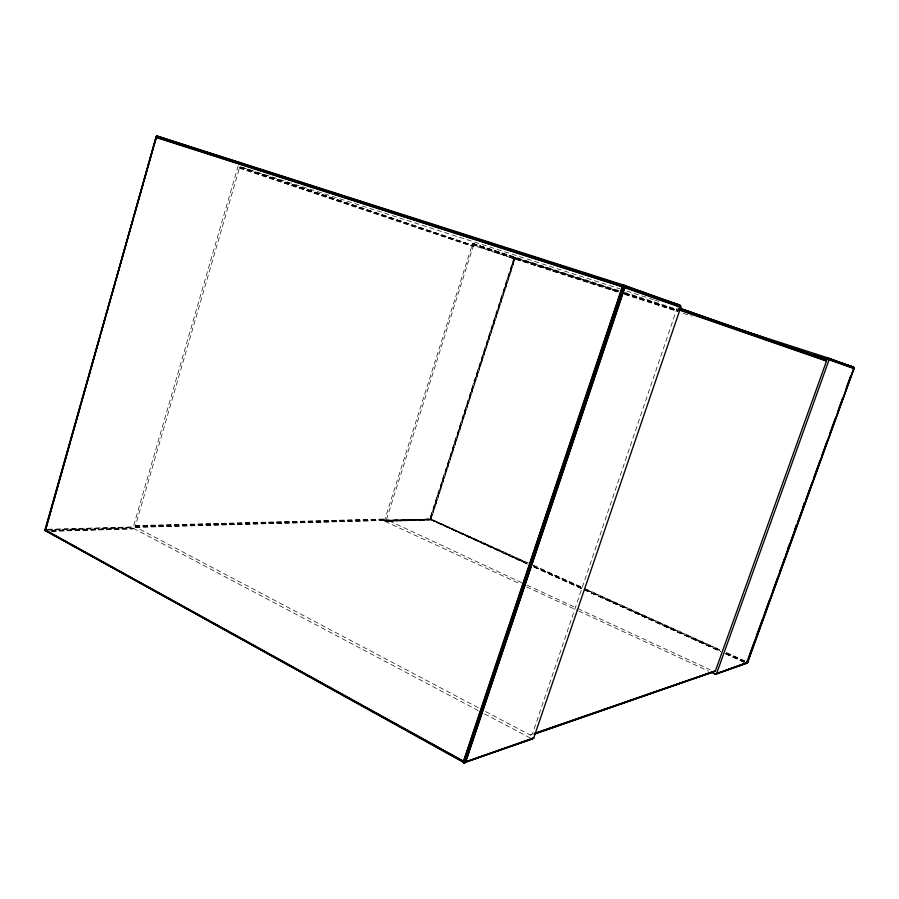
<?xml version="1.0" encoding="UTF-8"?>
<svg xmlns="http://www.w3.org/2000/svg" width="899" height="899" viewBox="0 0 899 899"><rect width="100%" height="100%" fill="white"/><g stroke="black" fill="none" stroke-linecap="round" stroke-linejoin="round"><path stroke-width="0.67" stroke-dasharray="4.5 3.37" d="M618.917 290.512L473.526 243.64L472.514 243.944L384.648 519.948L384.986 521.308L430.295 520.116L431.093 519.341L515.127 258.991L514.7 257.687L617.995 291.029M478.358 710.615L132.962 528.073L238.347 165.304M478.167 707.648L135.131 526.792L239.392 168.124L240.966 166.978M521.858 582.732L386.469 519.555L473.11 246.652L474.436 245.82L618.669 292.456M472.335 244.18L515.127 258.991L514.947 257.732L473.267 243.595M618.051 291.939L514.869 258.901L430.936 519.128L526.949 562.707M528.342 563.01L431.194 519.083L430.082 519.982L384.986 521.308M384.648 519.948L431.194 519.083L429.902 519.779L384.806 521.094M472.998 243.629L514.442 257.721C515.666 259.642 514.756 257.642 514.059 258.631L430.115 519.24L526.488 563.381M135.277 527.129L431.194 519.083L384.671 520.836M485.606 711.57L530.264 735.056L532.916 734.135M431.194 519.083L135.491 527.398M514.835 257.777L513.677 258.507L429.7 519.262L527.466 564.134M51.782 531.287L133.569 528.87M46.905 529.713L132.872 527.308M46.905 530.14L132.883 527.702M51.153 530.432L132.962 528.073M51.299 530.792L133.108 528.41M51.513 531.084L133.322 528.691M135.12 525.634L386.514 518.959M135.041 526.016L386.458 519.251M135.052 526.409L386.469 519.555M135.131 526.792L386.536 519.847M48.366 529.264L132.94 526.926M242.303 167.405L620.13 288.927M626.805 291.074L653.517 299.67M654.843 300.097L658.855 301.379M624.243 292.231L677.599 309.436M514.947 257.732L618.804 291.254M625.468 293.4L677.396 310.166M624.67 293.186L678.138 310.447M618.062 291.186L472.739 243.753M624.749 293.344L678.194 310.593M618.096 291.388L515.217 258.17L514.318 258.721L430.374 519.206L526.657 563.201M624.783 293.546L678.228 310.807M618.096 291.647L515.228 258.418L514.599 258.811L430.666 519.161L526.814 562.976M624.771 293.804L678.206 311.076M624.726 294.097L678.161 311.357M624.648 294.389L677.43 311.447M683.409 313.391L692.129 316.201M514.869 258.901L472.2 244.472M240.348 167L473.897 245.82M240.033 167.158L473.649 245.933M239.763 167.416L473.413 246.124M239.55 167.742L473.234 246.371M239.392 168.124L473.11 246.652M472.514 243.944L515.127 258.991M240.662 166.933L474.436 245.82M530.264 735.056L532.343 734.191L677.217 307.874M533.455 565.325L583.294 587.867M584.575 588.452L720.065 649.73M726.448 652.618L745.631 661.293M533.343 565.606L581.911 587.575M587.025 589.89L719.942 650.022M726.336 652.921L746.777 662.17M533.197 565.864L581.765 587.845M586.878 590.16L719.807 650.314M726.19 653.202L746.642 662.462M534.321 566.673L584.17 589.238M585.451 589.811L720.931 651.146M726.044 653.461L746.496 662.72M534.163 566.853L720.784 651.359M725.898 653.674L746.35 662.934M527.612 564.078L429.879 519.251L514.509 258.047M533.995 566.977L720.638 651.494M725.751 653.82L743.653 661.922M533.86 567.022L720.526 651.573M725.639 653.888L746.091 663.159M526.949 585.08L576.54 607.994M577.81 608.578L710.053 669.688M385.21 521.442L520.184 583.923M526.544 586.878L577.484 610.455M578.754 611.039L708.637 671.16M484.561 713.885L531.68 738.731"/><path stroke-width="1.35" d="M747.013 663.181C746.934 661.215 747.979 663.406 746.406 663.248L715.334 674.216L711.188 672.34M680.723 307.413L622.715 286.995L156.201 137.48C157.19 135.569 157.887 135.648 156.201 137.48L45.388 529.972C46.31 533.354 44.748 529.005 45.388 529.972L463.479 761.161L463.839 762.712L465.199 762.723L624.872 287.702C625.816 285.477 622.479 284.095 622.22 286.826L463.479 761.161L463.648 762.655L533.759 737.865L680.723 307.413L679.655 305.053L656.933 297.771M814.55 354.431L853.252 367.331L843.903 364.309M45.107 530.522L45.006 529.545M463.345 762.352L464.918 761.689L623.749 287.332L623.254 285.646L156.359 136.434L45.017 529.668M45.006 530.421L45.388 529.972L45.973 531.253M680.071 305.255L623.726 285.118L157.539 136.187L155.83 137.03L622.704 286.579L463.704 761.644L45.321 530.365L45.096 529.444M746.721 663.26L746.945 662.192L746.406 663.248M746.867 662.192L853.859 368.242L853.162 366.893L817.146 355.319M534.231 733.674L715.346 671.081L826.496 361.095L825.675 359.375L680.172 308.357M715.334 674.216L716.638 673.441L829.215 359.409L828.316 358.038L726.954 325.348M829.092 358.712L853.893 367.534L854.05 368.208L747.586 662.271L746.709 662.788M200.219 150.65L157.55 136.198L155.977 137.289L45.523 530.185M45.973 527.994L47.119 523.937M47.883 521.24L52.457 505.024M53.221 502.316L70.392 441.521M71.156 438.813L80.303 406.382M81.067 403.685L90.226 371.253M90.99 368.556L95.564 352.341M96.328 349.632L100.149 336.125M100.902 333.428L105.486 317.212M106.251 314.504L108.15 307.75M108.914 305.053L110.06 300.996M110.824 298.288L115.398 282.084M116.162 279.375L133.333 218.569M134.097 215.872L143.244 183.441M144.009 180.744L153.167 148.313M153.931 145.616L155.842 138.851M787.827 548.626L789.266 544.67M794.974 528.87L796.402 524.926M803.065 506.485L804.493 502.541M749.092 656.731L754.328 642.246M757.183 634.346L762.419 619.861M765.274 611.961L769.555 600.105M772.893 590.89L777.646 577.72M780.029 571.135L784.793 557.964M786.22 554.02L796.694 525.038M797.638 522.409L804.785 502.653M805.74 500.024L811.921 482.898M813.831 477.627L820.012 460.513M821.922 455.242L827.159 440.757M830.013 432.857L835.25 418.372M838.104 410.472L842.385 398.617M846.195 388.087L850.488 376.232M829.136 359.769L853.983 368.523L747.642 662.518L716.481 673.733M531.68 738.731L533.759 737.865M747.417 662.136L747.283 663.024L715.66 674.228M156.111 136.682L156.201 137.48L156.606 136.727L622.67 285.871L623.243 287.163L463.974 762.071L45.107 530.477M156.1 137.008L156.898 136.446M680.824 306.919L624.985 287.163L622.22 286.826L624.176 285.331M45.388 529.972L45.916 531.41M747.372 662.821L747.148 662.08M156.201 137.48L156.359 136.434M680.801 306.424L624.962 286.624L622.22 286.826L624.547 285.68L680.419 305.57M746.215 663.08L747.148 662.956M156.19 136.581L157.201 136.255L624.164 286.107L465.39 761.756L464.232 762.734L463.479 761.161L466.109 761.7M622.22 286.826L624.816 286.118L680.667 305.963M44.984 529.882L45.512 529.758M533.276 738.585L463.839 762.712M715.008 674.115L747.687 662.383M533.568 738.27L465.896 762.138L463.479 761.161L465.199 762.723M463.457 762.566L532.096 738.877M534.995 733.269L715.503 670.778M534.635 733.831L715.346 671.081M534.141 734.213L715.121 671.317M853.634 368.242L829.204 359.049M156.64 136.277L186.34 146.166M465.581 762.498L463.479 761.161M708.277 319.336L714.941 321.482M753.295 334.664L765.285 338.53M783.917 344.542L801.234 350.138M750.317 333.743L756.992 335.9M827.867 358.915L853.263 367.118M847.869 365.882L851.881 367.174M793.626 349.014L825.675 359.375M678.689 309.29L826.574 360.746M678.588 309.773L826.496 361.095M680.588 308.559L826.001 359.533M679.61 308.402L826.26 359.757M679.858 308.807L826.451 360.049M678.678 308.807L826.563 360.387M829.215 359.409L854.016 368.185M828.9 358.42L853.713 367.253L853.634 368.084M828.316 358.038L853.735 367.433M464.322 762.801L45.029 530.298M464.232 762.734L465.783 761.768L624.591 287.613L623.917 285.32M45.31 530.579L45.231 529.769"/></g></svg>
